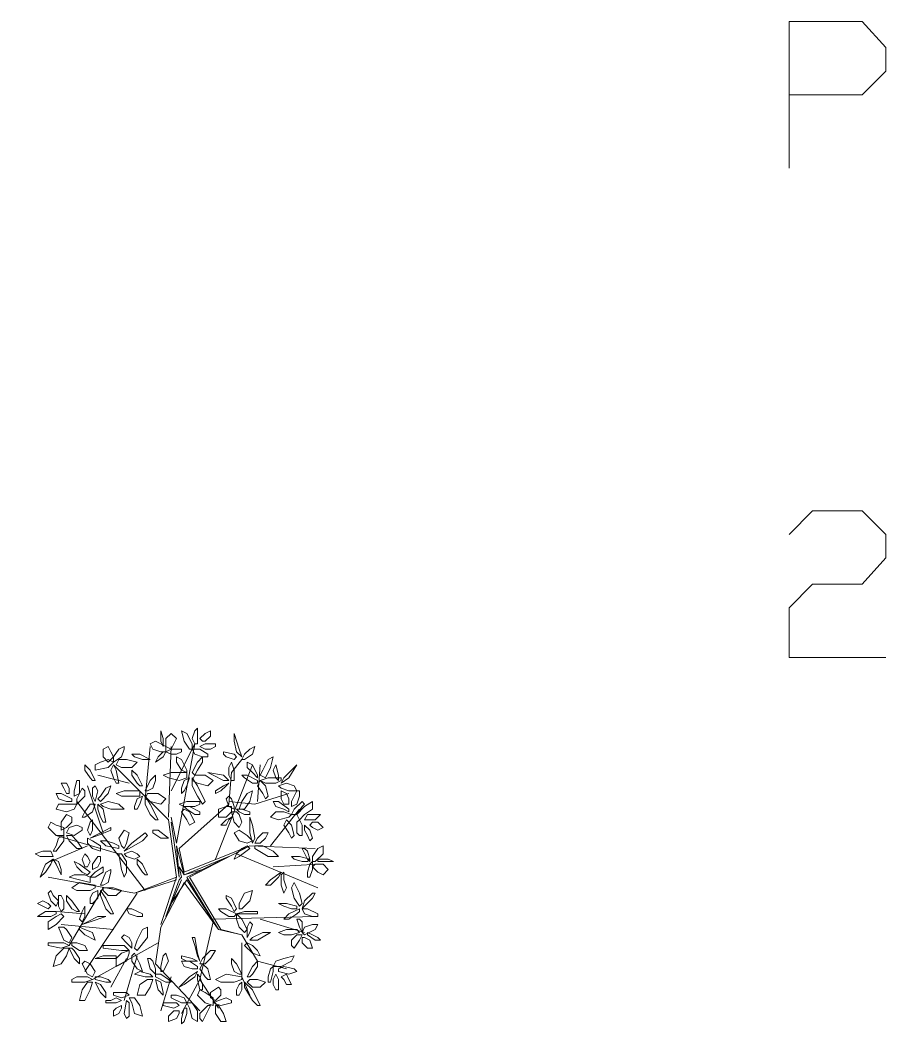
# Model space of a CAD drawing. Header units: millimetres. Extents: x 2529 to 2673, y 1639 to 1859.
# Drawn here: x 2641.71 to 2651.05, y 1706.11 to 1716.94 of the extents above; entities that cross this region are included whole.
import ezdxf

# ---------------------------------------------------------------- set-up
doc = ezdxf.new("R2010")
doc.units = ezdxf.units.MM
doc.layers.add('PDF_0', color=7, linetype='Continuous')

msp = doc.modelspace()

# ---------------------------------------------------------------- linework, layer by layer
at = {"layer": 'PDF_0', "lineweight": 9}
for points in [[(2650.001, 1715.34), (2650.001, 1716.922), (2650.791, 1716.922), (2651.046, 1716.639), (2651.046, 1716.385), (2650.791, 1716.131), (2650.001, 1716.131)], [(2650.001, 1711.387), (2650.255, 1711.641), (2650.791, 1711.641), (2651.046, 1711.387), (2651.046, 1711.133), (2650.791, 1710.85), (2650.255, 1710.85), (2650.001, 1710.596), (2650.001, 1710.06), (2651.046, 1710.06)], [(2643.054, 1708.535), (2643.11, 1709.1)], [(2643.308, 1708.337), (2643.336, 1709.1)], [(2643.336, 1708.619), (2643.59, 1709.128), (2643.393, 1708.055), (2643.336, 1708.337)], [(2643.223, 1707.179), (2643.393, 1707.688), (2643.308, 1708.309), (2642.715, 1708.902)], [(2644.099, 1708.958), (2643.986, 1708.817), (2643.957, 1708.478), (2643.421, 1707.998), (2643.477, 1707.744), (2644.183, 1708.026), (2643.534, 1707.688), (2643.873, 1707.123), (2644.099, 1707.066)], [(2643.816, 1707.885), (2644.212, 1708.902)], [(2644.268, 1708.506), (2644.296, 1708.902)], [(2642.884, 1708.704), (2642.546, 1708.789)], [(2642.602, 1708.168), (2642.433, 1708.676)], [(2643.957, 1708.506), (2644.24, 1708.478), (2644.607, 1708.591)], [(2643.054, 1707.546), (2642.32, 1708.506)], [(2644.409, 1708.026), (2644.72, 1708.422)], [(2643.336, 1708.281), (2643.421, 1707.688), (2643.393, 1708.026), (2643.477, 1707.716), (2643.957, 1707.913), (2643.506, 1707.688), (2643.845, 1707.123), (2643.506, 1707.659), (2643.336, 1707.405), (2643.449, 1707.659), (2643.28, 1707.264), (2643.421, 1707.659), (2643.449, 1707.688), (2643.421, 1707.8), (2643.477, 1707.716), (2643.675, 1707.772), (2643.506, 1707.688)], [(2642.771, 1707.942), (2642.094, 1708.139)], [(2642.433, 1708.026), (2642.037, 1707.857)], [(2644.183, 1708.026), (2644.889, 1707.998)], [(2644.042, 1707.942), (2644.918, 1707.575)], [(2644.438, 1707.8), (2644.918, 1707.829)], [(2642.941, 1707.518), (2642.009, 1707.688)], [(2643.393, 1707.659), (2642.941, 1707.518), (2643.393, 1707.688)], [(2642.602, 1707.575), (2642.235, 1706.953)], [(2644.579, 1706.699), (2644.268, 1706.784), (2644.099, 1707.066), (2643.845, 1707.123), (2643.477, 1707.631), (2643.223, 1707.151), (2643.167, 1706.756), (2643.647, 1706.247)], [(2642.969, 1707.518), (2642.404, 1706.671)], [(2642.404, 1707.292), (2642.094, 1707.32)], [(2643.788, 1707.236), (2644.889, 1707.264)], [(2644.296, 1707.236), (2644.776, 1707.094)], [(2642.715, 1707.123), (2642.15, 1707.179)], [(2643.788, 1707.207), (2643.647, 1706.586)], [(2643.195, 1706.982), (2642.489, 1706.586)], [(2644.099, 1706.982), (2644.099, 1706.614), (2644.183, 1706.417)], [(2642.856, 1706.812), (2642.687, 1706.501)], [(2642.969, 1706.84), (2642.828, 1706.36)], [(2643.336, 1706.614), (2643.223, 1706.247)], [(2643.845, 1706.276), (2643.647, 1706.586), (2643.449, 1706.219)]]:
    msp.add_lwpolyline(points, dxfattribs=at)
for points in [[(2643.562, 1709.184), (2643.59, 1709.269), (2643.619, 1709.297), (2643.619, 1709.241), (2643.619, 1709.128), (2643.59, 1709.128)], [(2643.251, 1709.1), (2643.251, 1709.128), (2643.251, 1709.184), (2643.223, 1709.269), (2643.223, 1709.212), (2643.223, 1709.156)], [(2643.336, 1709.071), (2643.28, 1709.1), (2643.28, 1709.184), (2643.336, 1709.241), (2643.393, 1709.184), (2643.364, 1709.128)], [(2643.562, 1709.071), (2643.534, 1709.071), (2643.477, 1709.156), (2643.449, 1709.269), (2643.506, 1709.241), (2643.562, 1709.128)], [(2643.675, 1709.156), (2643.647, 1709.184), (2643.703, 1709.241), (2643.76, 1709.269), (2643.76, 1709.212), (2643.703, 1709.156)], [(2644.014, 1709.156), (2644.042, 1709.043), (2644.099, 1708.987), (2644.07, 1709.071), (2644.014, 1709.241), (2644.014, 1709.212)], [(2642.687, 1709.043), (2642.715, 1708.987), (2642.658, 1708.93), (2642.602, 1708.987), (2642.602, 1709.071), (2642.658, 1709.1)], [(2642.828, 1709.1), (2642.828, 1709.071), (2642.8, 1708.987), (2642.715, 1708.93), (2642.715, 1708.987), (2642.771, 1709.071)], [(2643.223, 1709.043), (2643.139, 1709.071), (2643.11, 1709.128), (2643.167, 1709.156), (2643.28, 1709.1), (2643.28, 1709.043)], [(2643.393, 1709.015), (2643.336, 1709.015), (2643.28, 1709.043), (2643.336, 1709.071), (2643.449, 1709.071), (2643.449, 1709.043)], [(2643.675, 1708.987), (2643.59, 1709.015), (2643.562, 1709.071), (2643.647, 1709.071), (2643.732, 1709.015), (2643.732, 1708.987)], [(2643.76, 1709.071), (2643.703, 1709.071), (2643.647, 1709.1), (2643.703, 1709.128), (2643.816, 1709.128), (2643.816, 1709.1)], [(2644.099, 1708.958), (2644.127, 1708.958), (2644.212, 1709.015), (2644.24, 1709.1), (2644.183, 1709.071), (2644.127, 1709.015)], [(2643.026, 1708.958), (2642.941, 1708.987), (2642.913, 1709.015), (2642.997, 1709.015), (2643.11, 1708.958), (2643.082, 1708.958)], [(2643.195, 1708.987), (2643.167, 1708.93), (2643.251, 1708.987), (2643.28, 1709.043), (2643.251, 1709.043)], [(2643.449, 1708.845), (2643.393, 1708.93), (2643.393, 1708.987), (2643.449, 1708.958), (2643.506, 1708.845), (2643.506, 1708.817)], [(2643.619, 1708.845), (2643.675, 1708.93), (2643.675, 1708.987), (2643.619, 1708.93), (2643.562, 1708.817), (2643.59, 1708.789)], [(2643.929, 1708.987), (2644.014, 1708.958), (2644.042, 1708.987), (2644.014, 1709.015), (2643.901, 1709.043), (2643.901, 1709.015)], [(2644.296, 1708.789), (2644.353, 1708.761), (2644.409, 1708.874), (2644.438, 1708.987), (2644.381, 1708.958), (2644.325, 1708.845)], [(2642.461, 1708.761), (2642.404, 1708.845), (2642.404, 1708.902), (2642.461, 1708.845), (2642.517, 1708.732), (2642.489, 1708.732)], [(2642.574, 1708.93), (2642.658, 1708.958), (2642.715, 1708.93), (2642.658, 1708.874), (2642.517, 1708.845), (2642.517, 1708.902)], [(2642.715, 1708.761), (2642.687, 1708.845), (2642.715, 1708.902), (2642.743, 1708.845), (2642.771, 1708.704), (2642.743, 1708.704)], [(2642.743, 1708.902), (2642.771, 1708.958), (2642.856, 1708.958), (2642.969, 1708.93), (2642.913, 1708.874), (2642.8, 1708.874)], [(2643.986, 1708.732), (2644.014, 1708.732), (2644.014, 1708.845), (2643.986, 1708.93), (2643.957, 1708.874), (2643.957, 1708.789)], [(2644.212, 1708.817), (2644.155, 1708.874), (2644.155, 1708.93), (2644.212, 1708.902), (2644.268, 1708.789), (2644.268, 1708.761)], [(2644.438, 1708.845), (2644.466, 1708.902), (2644.494, 1708.789), (2644.494, 1708.732), (2644.466, 1708.761)], [(2644.635, 1708.845), (2644.692, 1708.902), (2644.607, 1708.761), (2644.522, 1708.704), (2644.551, 1708.761)], [(2642.969, 1708.704), (2642.913, 1708.789), (2642.913, 1708.845), (2642.969, 1708.789), (2643.026, 1708.676), (2642.997, 1708.676)], [(2643.139, 1708.648), (2643.167, 1708.732), (2643.167, 1708.789), (2643.11, 1708.732), (2643.054, 1708.619), (2643.082, 1708.619)], [(2643.421, 1708.732), (2643.308, 1708.761), (2643.251, 1708.789), (2643.336, 1708.817), (2643.506, 1708.817), (2643.506, 1708.761)], [(2643.449, 1708.591), (2643.477, 1708.619), (2643.506, 1708.676), (2643.534, 1708.761), (2643.477, 1708.732), (2643.449, 1708.648)], [(2643.562, 1708.732), (2643.59, 1708.789), (2643.703, 1708.789), (2643.788, 1708.732), (2643.732, 1708.676), (2643.619, 1708.704)], [(2643.619, 1708.563), (2643.562, 1708.676), (2643.562, 1708.761), (2643.619, 1708.676), (2643.703, 1708.506), (2643.675, 1708.478)], [(2643.788, 1708.789), (2643.732, 1708.817), (2643.901, 1708.789), (2643.957, 1708.732), (2643.901, 1708.732)], [(2644.212, 1708.704), (2644.127, 1708.761), (2644.099, 1708.789), (2644.155, 1708.789), (2644.268, 1708.732), (2644.268, 1708.704)], [(2644.466, 1708.704), (2644.353, 1708.704), (2644.296, 1708.732), (2644.381, 1708.761), (2644.522, 1708.761), (2644.522, 1708.732)], [(2642.235, 1708.591), (2642.207, 1708.591), (2642.178, 1708.648), (2642.15, 1708.704), (2642.207, 1708.704), (2642.235, 1708.648)], [(2642.348, 1708.676), (2642.348, 1708.591), (2642.291, 1708.563), (2642.291, 1708.619), (2642.32, 1708.732), (2642.348, 1708.732)], [(2642.404, 1708.563), (2642.348, 1708.506), (2642.32, 1708.478), (2642.32, 1708.535), (2642.376, 1708.648), (2642.404, 1708.619)], [(2642.489, 1708.563), (2642.517, 1708.506), (2642.546, 1708.619), (2642.517, 1708.676), (2642.489, 1708.648)], [(2642.574, 1708.563), (2642.63, 1708.648), (2642.687, 1708.676), (2642.658, 1708.591), (2642.574, 1708.506), (2642.546, 1708.535)], [(2643.873, 1708.619), (2643.929, 1708.676), (2643.957, 1708.704), (2643.901, 1708.676), (2643.816, 1708.619), (2643.816, 1708.591)], [(2644.325, 1708.591), (2644.268, 1708.676), (2644.296, 1708.732), (2644.353, 1708.676), (2644.381, 1708.563), (2644.353, 1708.535)], [(2644.494, 1708.676), (2644.522, 1708.648), (2644.607, 1708.619), (2644.692, 1708.619), (2644.663, 1708.676), (2644.579, 1708.704)], [(2642.207, 1708.506), (2642.122, 1708.535), (2642.094, 1708.591), (2642.15, 1708.591), (2642.263, 1708.535), (2642.263, 1708.506)], [(2642.941, 1708.563), (2642.8, 1708.563), (2642.743, 1708.591), (2642.828, 1708.619), (2642.997, 1708.619), (2642.997, 1708.563)], [(2642.941, 1708.422), (2642.969, 1708.422), (2642.997, 1708.478), (2643.026, 1708.563), (2642.969, 1708.535), (2642.941, 1708.45)], [(2643.054, 1708.535), (2643.082, 1708.591), (2643.195, 1708.591), (2643.28, 1708.535), (2643.223, 1708.478), (2643.11, 1708.506)], [(2643.11, 1708.365), (2643.054, 1708.478), (2643.054, 1708.563), (2643.11, 1708.478), (2643.195, 1708.309), (2643.167, 1708.309)], [(2643.986, 1708.535), (2644.014, 1708.45), (2644.014, 1708.422), (2643.957, 1708.45), (2643.929, 1708.535), (2643.957, 1708.563)], [(2644.07, 1708.422), (2644.127, 1708.422), (2644.183, 1708.506), (2644.212, 1708.619), (2644.155, 1708.591), (2644.099, 1708.506)], [(2644.607, 1708.478), (2644.551, 1708.478), (2644.522, 1708.535), (2644.522, 1708.619), (2644.579, 1708.591), (2644.607, 1708.535)], [(2644.72, 1708.563), (2644.692, 1708.478), (2644.635, 1708.45), (2644.635, 1708.506), (2644.692, 1708.619), (2644.72, 1708.619)], [(2642.32, 1708.478), (2642.291, 1708.422), (2642.207, 1708.394), (2642.094, 1708.422), (2642.122, 1708.478), (2642.235, 1708.478)], [(2642.404, 1708.394), (2642.461, 1708.478), (2642.517, 1708.478), (2642.489, 1708.394), (2642.404, 1708.337), (2642.376, 1708.337)], [(2642.574, 1708.337), (2642.546, 1708.422), (2642.546, 1708.478), (2642.602, 1708.422), (2642.63, 1708.281), (2642.602, 1708.281)], [(2642.574, 1708.478), (2642.602, 1708.45), (2642.687, 1708.422), (2642.828, 1708.422), (2642.771, 1708.478), (2642.658, 1708.506)], [(2643.59, 1708.45), (2643.477, 1708.45), (2643.421, 1708.478), (2643.506, 1708.506), (2643.647, 1708.506), (2643.647, 1708.478)], [(2643.506, 1708.309), (2643.449, 1708.394), (2643.477, 1708.422), (2643.534, 1708.394), (2643.59, 1708.281), (2643.534, 1708.252)], [(2643.59, 1708.365), (2643.506, 1708.422), (2643.477, 1708.45), (2643.534, 1708.45), (2643.647, 1708.394), (2643.647, 1708.365)], [(2643.986, 1708.45), (2643.986, 1708.394), (2643.929, 1708.337), (2643.845, 1708.337), (2643.845, 1708.422), (2643.929, 1708.45)], [(2644.127, 1708.365), (2644.07, 1708.394), (2644.042, 1708.422), (2644.099, 1708.422), (2644.183, 1708.394), (2644.183, 1708.365)], [(2644.551, 1708.422), (2644.466, 1708.45), (2644.438, 1708.506), (2644.494, 1708.506), (2644.607, 1708.422), (2644.607, 1708.394)], [(2644.748, 1708.45), (2644.692, 1708.365), (2644.635, 1708.365), (2644.663, 1708.422), (2644.748, 1708.506), (2644.776, 1708.478)], [(2644.72, 1708.309), (2644.692, 1708.365), (2644.776, 1708.45), (2644.861, 1708.506), (2644.861, 1708.422), (2644.776, 1708.365)], [(2642.263, 1708.281), (2642.207, 1708.224), (2642.15, 1708.196), (2642.15, 1708.281), (2642.207, 1708.365), (2642.263, 1708.337)], [(2643.986, 1708.337), (2643.929, 1708.309), (2643.873, 1708.252), (2643.929, 1708.252), (2643.957, 1708.309)], [(2644.07, 1708.365), (2644.099, 1708.281), (2644.07, 1708.224), (2644.014, 1708.281), (2643.986, 1708.394), (2644.042, 1708.394)], [(2644.212, 1708.252), (2644.183, 1708.337), (2644.183, 1708.168), (2644.212, 1708.055), (2644.24, 1708.111)], [(2644.635, 1708.365), (2644.607, 1708.337), (2644.494, 1708.309), (2644.409, 1708.337), (2644.466, 1708.394), (2644.551, 1708.394)], [(2644.805, 1708.365), (2644.776, 1708.309), (2644.889, 1708.309), (2644.946, 1708.365), (2644.918, 1708.365)], [(2642.094, 1708.252), (2642.178, 1708.224), (2642.178, 1708.139), (2642.094, 1708.139), (2642.009, 1708.224), (2642.037, 1708.281)], [(2642.376, 1708.224), (2642.376, 1708.196), (2642.291, 1708.139), (2642.207, 1708.168), (2642.235, 1708.224), (2642.32, 1708.252)], [(2642.461, 1708.281), (2642.489, 1708.309), (2642.489, 1708.196), (2642.461, 1708.139), (2642.433, 1708.196)], [(2642.63, 1708.196), (2642.517, 1708.139), (2642.461, 1708.111), (2642.546, 1708.139), (2642.687, 1708.196), (2642.687, 1708.224)], [(2644.607, 1708.168), (2644.551, 1708.252), (2644.579, 1708.309), (2644.635, 1708.252), (2644.663, 1708.139), (2644.635, 1708.111)], [(2644.692, 1708.168), (2644.692, 1708.281), (2644.72, 1708.309), (2644.748, 1708.252), (2644.748, 1708.139), (2644.72, 1708.139)], [(2644.805, 1708.139), (2644.776, 1708.196), (2644.776, 1708.252), (2644.833, 1708.196), (2644.861, 1708.111), (2644.833, 1708.083)], [(2644.833, 1708.252), (2644.861, 1708.281), (2644.918, 1708.281), (2644.974, 1708.224), (2644.918, 1708.196), (2644.861, 1708.224)], [(2642.094, 1708.026), (2642.122, 1708.111), (2642.178, 1708.139), (2642.178, 1708.083), (2642.094, 1707.97), (2642.065, 1707.97)], [(2642.207, 1708.139), (2642.263, 1708.139), (2642.32, 1708.083), (2642.376, 1707.998), (2642.32, 1707.998), (2642.235, 1708.083)], [(2642.433, 1708.111), (2642.433, 1708.055), (2642.489, 1707.998), (2642.574, 1707.97), (2642.574, 1708.026), (2642.489, 1708.083)], [(2642.828, 1707.998), (2642.8, 1708.026), (2642.771, 1708.111), (2642.828, 1708.196), (2642.884, 1708.168), (2642.856, 1708.055)], [(2643.026, 1708.083), (2642.884, 1707.998), (2642.828, 1707.97), (2642.913, 1708.055), (2643.054, 1708.168), (2643.082, 1708.139)], [(2643.223, 1708.111), (2643.139, 1708.168), (2643.139, 1708.196), (2643.195, 1708.196), (2643.308, 1708.111), (2643.28, 1708.111)], [(2644.212, 1708.083), (2644.155, 1708.055), (2644.07, 1708.083), (2644.014, 1708.168), (2644.07, 1708.196), (2644.155, 1708.139)], [(2644.381, 1708.168), (2644.325, 1708.168), (2644.268, 1708.111), (2644.24, 1708.055), (2644.296, 1708.055), (2644.353, 1708.111)], [(2642.715, 1708.055), (2642.63, 1708.083), (2642.574, 1708.083), (2642.63, 1708.026), (2642.771, 1707.998), (2642.771, 1708.026)], [(2644.099, 1707.998), (2644.042, 1707.942), (2644.014, 1707.885), (2644.07, 1707.913), (2644.183, 1707.998), (2644.155, 1708.026)], [(2644.325, 1708.026), (2644.438, 1707.97), (2644.494, 1707.913), (2644.381, 1707.913), (2644.24, 1707.998), (2644.24, 1708.026)], [(2644.805, 1707.97), (2644.833, 1707.885), (2644.833, 1707.857), (2644.805, 1707.885), (2644.748, 1707.998), (2644.776, 1707.998)], [(2644.861, 1707.913), (2644.918, 1707.998), (2644.974, 1708.026), (2644.974, 1707.942), (2644.889, 1707.857), (2644.861, 1707.857)], [(2642.065, 1707.913), (2642.037, 1707.97), (2641.952, 1707.97), (2641.868, 1707.942), (2641.924, 1707.913), (2642.009, 1707.913)], [(2641.981, 1707.744), (2641.924, 1707.688), (2641.981, 1707.829), (2642.065, 1707.885), (2642.037, 1707.829)], [(2642.15, 1707.772), (2642.15, 1707.716), (2642.094, 1707.829), (2642.065, 1707.885), (2642.122, 1707.857)], [(2642.433, 1707.8), (2642.404, 1707.8), (2642.376, 1707.885), (2642.404, 1707.942), (2642.433, 1707.913), (2642.461, 1707.857)], [(2642.574, 1707.857), (2642.546, 1707.8), (2642.489, 1707.772), (2642.489, 1707.829), (2642.546, 1707.913), (2642.574, 1707.913)], [(2642.856, 1707.857), (2642.856, 1707.744), (2642.828, 1707.688), (2642.8, 1707.772), (2642.771, 1707.942), (2642.8, 1707.942)], [(2642.997, 1707.913), (2642.969, 1707.942), (2642.913, 1707.97), (2642.828, 1707.942), (2642.856, 1707.913), (2642.941, 1707.885)], [(2643.026, 1707.744), (2642.969, 1707.829), (2642.969, 1707.885), (2643.026, 1707.829), (2643.082, 1707.716), (2643.054, 1707.716)], [(2644.748, 1707.857), (2644.663, 1707.885), (2644.635, 1707.913), (2644.72, 1707.913), (2644.833, 1707.885), (2644.805, 1707.857)], [(2644.918, 1707.885), (2644.918, 1707.857), (2645.002, 1707.857), (2645.087, 1707.857), (2645.031, 1707.885), (2644.974, 1707.885)], [(2642.376, 1707.744), (2642.32, 1707.8), (2642.291, 1707.857), (2642.348, 1707.829), (2642.461, 1707.744), (2642.433, 1707.716)], [(2642.602, 1707.744), (2642.602, 1707.8), (2642.517, 1707.744), (2642.461, 1707.688), (2642.517, 1707.688)], [(2642.658, 1707.631), (2642.687, 1707.744), (2642.687, 1707.772), (2642.63, 1707.744), (2642.574, 1707.603), (2642.602, 1707.603)], [(2644.805, 1707.744), (2644.833, 1707.829), (2644.861, 1707.857), (2644.861, 1707.772), (2644.833, 1707.688), (2644.805, 1707.688)], [(2644.861, 1707.8), (2644.889, 1707.829), (2644.974, 1707.829), (2645.031, 1707.772), (2644.974, 1707.716), (2644.918, 1707.744)], [(2642.461, 1707.688), (2642.461, 1707.631), (2642.348, 1707.659), (2642.235, 1707.688), (2642.291, 1707.716), (2642.404, 1707.716)], [(2644.494, 1707.688), (2644.522, 1707.744), (2644.409, 1707.659), (2644.353, 1707.603), (2644.409, 1707.603)], [(2644.551, 1707.659), (2644.579, 1707.575), (2644.551, 1707.518), (2644.522, 1707.603), (2644.522, 1707.716), (2644.551, 1707.744)], [(2642.461, 1707.546), (2642.32, 1707.546), (2642.263, 1707.575), (2642.348, 1707.631), (2642.517, 1707.603), (2642.517, 1707.575)], [(2642.602, 1707.546), (2642.602, 1707.575), (2642.715, 1707.575), (2642.8, 1707.546), (2642.743, 1707.49), (2642.658, 1707.49)], [(2644.72, 1707.377), (2644.748, 1707.405), (2644.72, 1707.518), (2644.663, 1707.631), (2644.635, 1707.575), (2644.663, 1707.462)], [(2642.065, 1707.49), (2642.122, 1707.433), (2642.094, 1707.377), (2642.037, 1707.433), (2642.009, 1707.518), (2642.037, 1707.546)], [(2642.178, 1707.433), (2642.178, 1707.349), (2642.15, 1707.32), (2642.122, 1707.377), (2642.122, 1707.49), (2642.15, 1707.49)], [(2642.263, 1707.349), (2642.207, 1707.433), (2642.207, 1707.49), (2642.263, 1707.433), (2642.348, 1707.32), (2642.32, 1707.32)], [(2642.461, 1707.405), (2642.489, 1707.405), (2642.546, 1707.462), (2642.546, 1707.546), (2642.489, 1707.518), (2642.461, 1707.462)], [(2642.63, 1707.349), (2642.574, 1707.49), (2642.574, 1707.546), (2642.63, 1707.462), (2642.715, 1707.292), (2642.687, 1707.292)], [(2643.986, 1707.377), (2643.929, 1707.462), (2643.929, 1707.49), (2643.986, 1707.462), (2644.042, 1707.349), (2644.014, 1707.32)], [(2644.07, 1707.349), (2644.099, 1707.349), (2644.183, 1707.433), (2644.212, 1707.546), (2644.127, 1707.518), (2644.07, 1707.405)], [(2644.861, 1707.462), (2644.776, 1707.377), (2644.748, 1707.349), (2644.776, 1707.433), (2644.861, 1707.518), (2644.889, 1707.518)], [(2642.037, 1707.377), (2642.009, 1707.349), (2641.952, 1707.377), (2641.896, 1707.405), (2641.952, 1707.433), (2642.009, 1707.405)], [(2642.376, 1707.32), (2642.404, 1707.377), (2642.404, 1707.264), (2642.376, 1707.207), (2642.348, 1707.236)], [(2642.969, 1707.264), (2642.884, 1707.292), (2642.856, 1707.349), (2642.913, 1707.349), (2643.026, 1707.292), (2643.026, 1707.264)], [(2643.957, 1707.264), (2643.873, 1707.32), (2643.845, 1707.349), (2643.929, 1707.349), (2644.042, 1707.292), (2644.014, 1707.264)], [(2644.635, 1707.349), (2644.551, 1707.377), (2644.494, 1707.405), (2644.579, 1707.405), (2644.692, 1707.377), (2644.692, 1707.349)], [(2644.692, 1707.292), (2644.607, 1707.236), (2644.551, 1707.236), (2644.607, 1707.292), (2644.72, 1707.349), (2644.72, 1707.32)], [(2644.861, 1707.264), (2644.776, 1707.292), (2644.748, 1707.349), (2644.805, 1707.349), (2644.918, 1707.292), (2644.918, 1707.264)], [(2642.037, 1707.264), (2641.952, 1707.264), (2641.896, 1707.264), (2641.981, 1707.32), (2642.094, 1707.32), (2642.094, 1707.292)], [(2642.15, 1707.292), (2642.178, 1707.264), (2642.094, 1707.179), (2642.009, 1707.123), (2642.009, 1707.207), (2642.094, 1707.264)], [(2642.546, 1707.264), (2642.433, 1707.207), (2642.376, 1707.179), (2642.461, 1707.207), (2642.63, 1707.264), (2642.602, 1707.264)], [(2644.212, 1707.292), (2644.099, 1707.292), (2644.042, 1707.292), (2644.127, 1707.32), (2644.268, 1707.32), (2644.268, 1707.292)], [(2644.07, 1707.151), (2644.042, 1707.236), (2644.042, 1707.292), (2644.099, 1707.236), (2644.155, 1707.123), (2644.127, 1707.094)], [(2644.748, 1707.207), (2644.748, 1707.123), (2644.748, 1707.094), (2644.72, 1707.151), (2644.692, 1707.236), (2644.72, 1707.236)], [(2642.207, 1707.123), (2642.263, 1707.038), (2642.235, 1706.982), (2642.178, 1707.01), (2642.122, 1707.151), (2642.178, 1707.151)], [(2642.348, 1707.151), (2642.348, 1707.123), (2642.404, 1707.066), (2642.517, 1707.01), (2642.489, 1707.094), (2642.404, 1707.123)], [(2642.969, 1707.01), (2643.026, 1707.123), (2643.082, 1707.151), (2643.082, 1707.038), (2642.969, 1706.897), (2642.941, 1706.925)], [(2644.155, 1707.151), (2644.155, 1707.066), (2644.155, 1707.038), (2644.183, 1707.094), (2644.212, 1707.179), (2644.183, 1707.207)], [(2644.635, 1707.066), (2644.551, 1707.066), (2644.494, 1707.094), (2644.579, 1707.123), (2644.692, 1707.123), (2644.72, 1707.094)], [(2644.776, 1707.151), (2644.861, 1707.179), (2644.918, 1707.179), (2644.889, 1707.123), (2644.776, 1707.066), (2644.748, 1707.094)], [(2642.828, 1707.066), (2642.8, 1707.038), (2642.856, 1706.982), (2642.913, 1706.925), (2642.913, 1706.982), (2642.884, 1707.038)], [(2643.59, 1706.953), (2643.619, 1706.84), (2643.647, 1706.784), (2643.619, 1706.869), (2643.59, 1707.038), (2643.562, 1707.038)], [(2644.325, 1707.094), (2644.409, 1707.094), (2644.268, 1707.01), (2644.183, 1707.01), (2644.212, 1707.038)], [(2644.635, 1707.01), (2644.692, 1707.066), (2644.748, 1707.066), (2644.72, 1707.01), (2644.663, 1706.925), (2644.635, 1706.953)], [(2644.748, 1707.038), (2644.776, 1707.038), (2644.833, 1707.01), (2644.861, 1706.925), (2644.805, 1706.925), (2644.748, 1706.982)], [(2644.805, 1707.094), (2644.805, 1707.066), (2644.889, 1707.01), (2644.946, 1707.01), (2644.918, 1707.038), (2644.861, 1707.066)], [(2642.065, 1706.982), (2642.178, 1706.982), (2642.235, 1706.953), (2642.15, 1706.925), (2642.009, 1706.953), (2642.009, 1706.982)], [(2642.235, 1706.925), (2642.178, 1706.925), (2642.094, 1706.84), (2642.065, 1706.727), (2642.15, 1706.756), (2642.207, 1706.84)], [(2642.291, 1706.897), (2642.348, 1706.812), (2642.348, 1706.756), (2642.291, 1706.812), (2642.235, 1706.925), (2642.263, 1706.925)], [(2642.32, 1706.982), (2642.404, 1706.953), (2642.433, 1706.897), (2642.348, 1706.897), (2642.263, 1706.953), (2642.263, 1706.982)], [(2642.687, 1706.953), (2642.828, 1706.953), (2642.884, 1706.897), (2642.8, 1706.897), (2642.602, 1706.925), (2642.602, 1706.953)], [(2644.155, 1706.982), (2644.127, 1706.953), (2644.212, 1706.869), (2644.296, 1706.84), (2644.268, 1706.897), (2644.212, 1706.953)], [(2642.687, 1706.812), (2642.574, 1706.812), (2642.517, 1706.812), (2642.602, 1706.84), (2642.743, 1706.84), (2642.743, 1706.812)], [(2642.884, 1706.897), (2642.884, 1706.869), (2642.856, 1706.784), (2642.743, 1706.727), (2642.743, 1706.812), (2642.8, 1706.869)], [(2642.913, 1706.784), (2642.969, 1706.699), (2643.026, 1706.671), (2642.997, 1706.756), (2642.941, 1706.869), (2642.913, 1706.84)], [(2643.139, 1706.784), (2643.167, 1706.699), (2643.167, 1706.643), (2643.11, 1706.699), (2643.082, 1706.812), (2643.11, 1706.812)], [(2643.223, 1706.727), (2643.251, 1706.84), (2643.28, 1706.869), (2643.308, 1706.784), (2643.251, 1706.671), (2643.223, 1706.671)], [(2643.506, 1706.784), (2643.562, 1706.784), (2643.619, 1706.784), (2643.562, 1706.812), (2643.449, 1706.84), (2643.449, 1706.812)], [(2643.647, 1706.756), (2643.703, 1706.756), (2643.76, 1706.812), (2643.816, 1706.897), (2643.76, 1706.897), (2643.675, 1706.812)], [(2644.014, 1706.671), (2643.986, 1706.756), (2643.986, 1706.812), (2644.042, 1706.756), (2644.099, 1706.643), (2644.07, 1706.643)], [(2644.438, 1706.727), (2644.466, 1706.784), (2644.551, 1706.812), (2644.663, 1706.84), (2644.635, 1706.784), (2644.522, 1706.727)], [(2642.461, 1706.756), (2642.517, 1706.671), (2642.489, 1706.614), (2642.433, 1706.643), (2642.376, 1706.756), (2642.404, 1706.784)], [(2643.619, 1706.699), (2643.619, 1706.727), (2643.534, 1706.784), (2643.449, 1706.784), (2643.477, 1706.727), (2643.562, 1706.699)], [(2643.703, 1706.614), (2643.647, 1706.699), (2643.675, 1706.756), (2643.732, 1706.699), (2643.76, 1706.586), (2643.732, 1706.586)], [(2644.212, 1706.643), (2644.268, 1706.727), (2644.268, 1706.784), (2644.212, 1706.727), (2644.155, 1706.614), (2644.183, 1706.614)], [(2644.381, 1706.614), (2644.409, 1706.699), (2644.438, 1706.727), (2644.438, 1706.671), (2644.409, 1706.558), (2644.381, 1706.558)], [(2644.551, 1706.727), (2644.663, 1706.699), (2644.692, 1706.671), (2644.607, 1706.643), (2644.494, 1706.671), (2644.494, 1706.699)], [(2642.32, 1706.614), (2642.433, 1706.614), (2642.489, 1706.586), (2642.404, 1706.558), (2642.263, 1706.558), (2642.263, 1706.586)], [(2642.574, 1706.614), (2642.658, 1706.586), (2642.687, 1706.558), (2642.63, 1706.558), (2642.517, 1706.586), (2642.517, 1706.614)], [(2642.997, 1706.671), (2642.941, 1706.643), (2643.054, 1706.614), (2643.139, 1706.614), (2643.11, 1706.643)], [(2643.139, 1706.586), (2643.082, 1706.586), (2642.997, 1706.53), (2642.969, 1706.417), (2643.054, 1706.417), (2643.11, 1706.501)], [(2643.223, 1706.643), (2643.308, 1706.586), (2643.336, 1706.558), (2643.28, 1706.558), (2643.167, 1706.614), (2643.167, 1706.643)], [(2643.223, 1706.558), (2643.167, 1706.586), (2643.195, 1706.473), (2643.251, 1706.417), (2643.251, 1706.445)], [(2643.477, 1706.53), (2643.421, 1706.501), (2643.534, 1706.614), (2643.619, 1706.671), (2643.59, 1706.614)], [(2643.675, 1706.53), (2643.647, 1706.614), (2643.619, 1706.643), (2643.619, 1706.586), (2643.647, 1706.473), (2643.675, 1706.473)], [(2644.014, 1706.558), (2643.873, 1706.558), (2643.816, 1706.586), (2643.929, 1706.643), (2644.099, 1706.614), (2644.099, 1706.586)], [(2644.155, 1706.558), (2644.183, 1706.586), (2644.268, 1706.586), (2644.353, 1706.558), (2644.296, 1706.501), (2644.212, 1706.501)], [(2644.438, 1706.53), (2644.438, 1706.586), (2644.466, 1706.643), (2644.494, 1706.586), (2644.494, 1706.473), (2644.466, 1706.473)], [(2644.522, 1706.614), (2644.579, 1706.643), (2644.607, 1706.586), (2644.635, 1706.53), (2644.579, 1706.53), (2644.551, 1706.586)], [(2642.489, 1706.558), (2642.433, 1706.558), (2642.376, 1706.473), (2642.348, 1706.36), (2642.404, 1706.36), (2642.461, 1706.473)], [(2642.574, 1706.53), (2642.517, 1706.558), (2642.574, 1706.445), (2642.63, 1706.388), (2642.63, 1706.445)], [(2643.703, 1706.445), (2643.788, 1706.388), (2643.788, 1706.304), (2643.703, 1706.332), (2643.619, 1706.417), (2643.647, 1706.473)], [(2643.873, 1706.417), (2643.816, 1706.36), (2643.76, 1706.388), (2643.76, 1706.445), (2643.845, 1706.501), (2643.873, 1706.473)], [(2644.042, 1706.417), (2644.07, 1706.417), (2644.099, 1706.473), (2644.099, 1706.558), (2644.07, 1706.53), (2644.042, 1706.473)], [(2644.212, 1706.36), (2644.127, 1706.501), (2644.127, 1706.558), (2644.212, 1706.473), (2644.296, 1706.304), (2644.268, 1706.304)], [(2642.687, 1706.36), (2642.743, 1706.388), (2642.8, 1706.36), (2642.743, 1706.332), (2642.63, 1706.332), (2642.63, 1706.36)], [(2642.771, 1706.445), (2642.856, 1706.445), (2642.884, 1706.417), (2642.8, 1706.388), (2642.715, 1706.417), (2642.715, 1706.445)], [(2642.884, 1706.304), (2642.884, 1706.191), (2642.856, 1706.163), (2642.828, 1706.219), (2642.856, 1706.36), (2642.884, 1706.332)], [(2642.884, 1706.388), (2642.941, 1706.388), (2642.997, 1706.304), (2643.026, 1706.191), (2642.941, 1706.219), (2642.913, 1706.332)], [(2643.393, 1706.417), (2643.477, 1706.388), (2643.506, 1706.332), (2643.449, 1706.332), (2643.336, 1706.388), (2643.336, 1706.417)], [(2643.986, 1706.36), (2643.986, 1706.332), (2643.873, 1706.304), (2643.788, 1706.332), (2643.845, 1706.36), (2643.929, 1706.388)], [(2642.8, 1706.304), (2642.8, 1706.276), (2642.771, 1706.219), (2642.715, 1706.191), (2642.715, 1706.247), (2642.743, 1706.276)], [(2643.308, 1706.332), (2643.393, 1706.332), (2643.421, 1706.304), (2643.364, 1706.276), (2643.251, 1706.304), (2643.251, 1706.332)], [(2643.506, 1706.219), (2643.477, 1706.134), (2643.449, 1706.106), (2643.449, 1706.163), (2643.477, 1706.276), (2643.506, 1706.276)], [(2643.506, 1706.332), (2643.562, 1706.332), (2643.619, 1706.247), (2643.619, 1706.134), (2643.562, 1706.163), (2643.534, 1706.276)], [(2643.647, 1706.219), (2643.732, 1706.304), (2643.76, 1706.304), (2643.732, 1706.247), (2643.675, 1706.134), (2643.647, 1706.163)], [(2643.816, 1706.304), (2643.845, 1706.304), (2643.901, 1706.219), (2643.929, 1706.134), (2643.873, 1706.134), (2643.816, 1706.219)], [(2643.421, 1706.247), (2643.421, 1706.219), (2643.393, 1706.163), (2643.308, 1706.134), (2643.308, 1706.191), (2643.364, 1706.247)]]:
    msp.add_lwpolyline(points, close=True, dxfattribs=at)
at = {"layer": 'PDF_0', "lineweight": 50}
msp.add_arc((2579.858, 1798.781), 92.541, 276.21648, 319.87871, dxfattribs=at)

doc.saveas('drawing.dxf')
